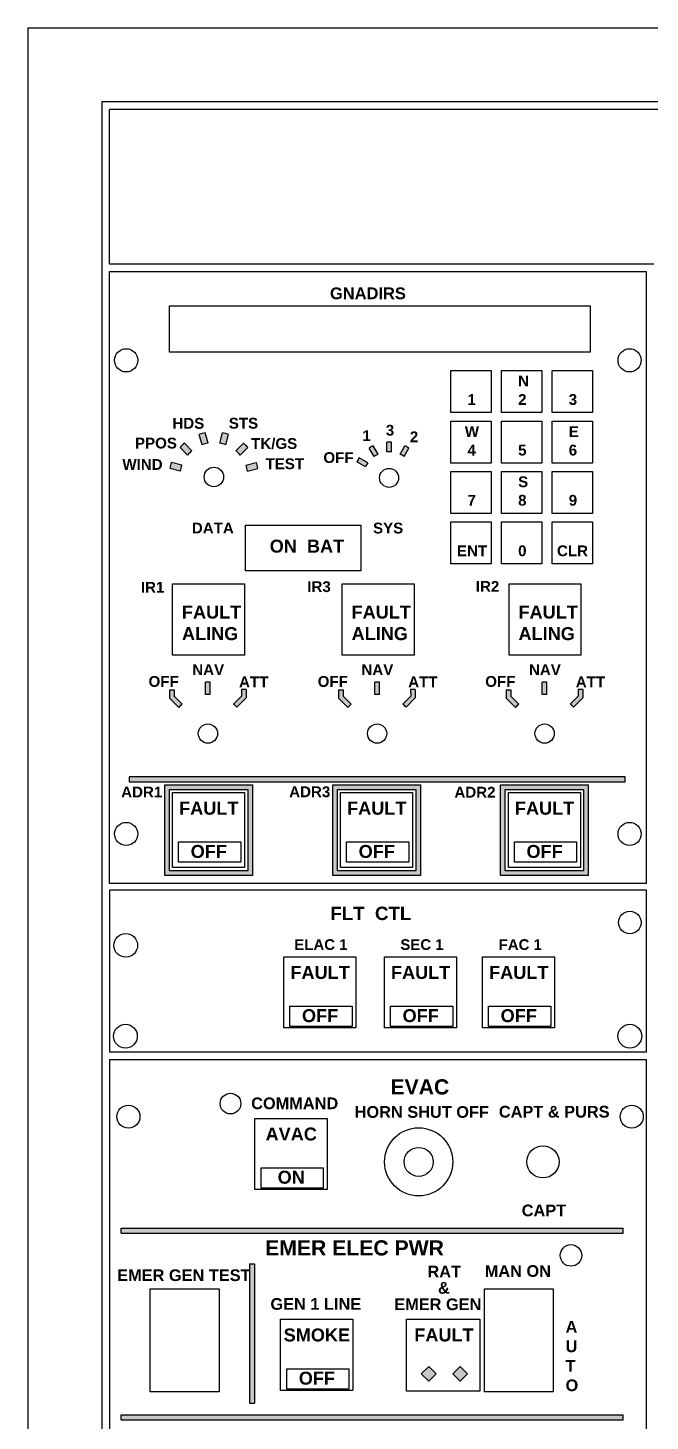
# Model space of a CAD drawing. Header units: millimetres. Extents: x -710 to 7903, y -55 to 3601.
# Drawn here: x 2195 to 2363, y 1611.2 to 1987.4 of the extents above; entities that cross this region are included whole.
import ezdxf

# ---------------------------------------------------------------- set-up
doc = ezdxf.new("R2010")
doc.units = ezdxf.units.MM
doc.styles.get("Standard").update_dxf_attribs({"font": 'sanss___.ttf'})

msp = doc.modelspace()

# ---------------------------------------------------------------- hatches: boundary and pattern name
h = msp.add_hatch(color=1)
edge = h.paths.add_edge_path()
edge.add_arc((2245.25, 1866.14), 12.12, 161.0554, 168.9446)
edge.add_line((2233.36, 1868.46), (2236.14, 1867.71))
edge.add_arc((2245.25, 1866.14), 9.24, 159.826, 170.174, ccw=False)
edge.add_line((2236.57, 1869.32), (2233.79, 1870.07))
edge = h.paths.add_edge_path()
edge.add_arc((2245.25, 1866.14), 12.12, 131.0554, 138.9446)
edge.add_line((2236.11, 1874.09), (2238.15, 1872.05))
edge.add_arc((2245.25, 1866.14), 9.24, 129.826, 140.174, ccw=False)
edge.add_line((2239.33, 1873.23), (2237.29, 1875.27))
edge = h.paths.add_edge_path()
edge.add_arc((2245.25, 1866.14), 12.12, 41.0554, 48.9446)
edge.add_line((2253.21, 1875.27), (2251.17, 1873.23))
edge.add_arc((2245.25, 1866.14), 9.24, 39.826, 50.174, ccw=False)
edge.add_line((2252.35, 1872.05), (2254.39, 1874.09))
edge = h.paths.add_edge_path()
edge.add_arc((2245.25, 1866.14), 12.12, 71.0554, 78.9446)
edge.add_line((2247.57, 1878.03), (2246.83, 1875.24))
edge.add_arc((2245.25, 1866.14), 9.24, 69.826, 80.174, ccw=False)
edge.add_line((2248.44, 1874.81), (2249.18, 1877.6))
edge = h.paths.add_edge_path()
edge.add_arc((2245.25, 1866.14), 12.12, 101.0554, 108.9446)
edge.add_line((2241.32, 1877.6), (2242.06, 1874.81))
edge.add_arc((2245.25, 1866.14), 9.24, 99.826, 110.174, ccw=False)
edge.add_line((2243.67, 1875.24), (2242.93, 1878.03))
edge = h.paths.add_edge_path()
edge.add_arc((2245.25, 1866.14), 12.12, 11.0554, 18.9446)
edge.add_line((2256.71, 1870.07), (2253.92, 1869.32))
edge.add_arc((2245.25, 1866.14), 9.24, 9.826, 20.174, ccw=False)
edge.add_line((2254.36, 1867.71), (2257.14, 1868.46))
edge = h.paths.add_edge_path()
edge.add_line((2289.58, 1872.29), (2288.26, 1874.57))
edge.add_arc((2292.55, 1865.89), 9.68, 116.2987, 123.7013)
edge.add_line((2287.18, 1873.95), (2288.5, 1871.67))
edge.add_arc((2292.55, 1865.89), 7.05, 114.9162, 125.0838, ccw=False)
edge = h.paths.add_edge_path()
edge.add_line((2286.78, 1869.95), (2284.5, 1871.27))
edge.add_arc((2292.55, 1865.89), 9.68, 146.2987, 153.7013)
edge.add_line((2283.87, 1870.18), (2286.15, 1868.86))
edge.add_arc((2292.55, 1865.89), 7.05, 144.9162, 155.0838, ccw=False)
edge = h.paths.add_edge_path()
edge.add_line((2296.61, 1871.67), (2297.93, 1873.95))
edge.add_arc((2292.55, 1865.89), 9.68, 56.2987, 63.7013)
edge.add_line((2296.84, 1874.57), (2295.52, 1872.29))
edge.add_arc((2292.55, 1865.89), 7.05, 54.9162, 65.0838, ccw=False)
edge = h.paths.add_edge_path()
edge.add_line((2291.93, 1872.92), (2291.93, 1875.56))
edge.add_arc((2292.55, 1865.89), 9.68, 86.2987, 93.7013, ccw=False)
edge.add_line((2293.18, 1875.56), (2293.18, 1872.92))
edge.add_arc((2292.55, 1865.89), 7.05, 84.9162, 95.0838)
h = msp.add_hatch(color=1)
h.paths.add_polyline_path([(2322.65, 1783.04), (2346.33, 1783.04), (2346.33, 1758.56), (2322.65, 1758.56)])
h.paths.add_polyline_path([(2323.9, 1781.79), (2345.08, 1781.79), (2345.08, 1759.81), (2323.9, 1759.81)], flags=16)
h.paths.add_polyline_path([(2277.34, 1783.04), (2301.01, 1783.04), (2301.01, 1758.56), (2277.34, 1758.56)])
h.paths.add_polyline_path([(2278.59, 1781.79), (2299.76, 1781.79), (2299.76, 1759.81), (2278.59, 1759.81)], flags=16)
h.paths.add_polyline_path([(2231.98, 1783.04), (2255.66, 1783.04), (2255.66, 1758.56), (2231.98, 1758.56)])
h.paths.add_polyline_path([(2233.23, 1781.79), (2254.41, 1781.79), (2254.41, 1759.81), (2233.23, 1759.81)], flags=16)
edge = h.paths.add_edge_path()
edge.add_line((2233.26, 1808.67), (2234.51, 1808.67))
edge.add_line((2234.51, 1808.67), (2234.51, 1806.95))
edge.add_line((2234.51, 1806.95), (2236.66, 1804.78))
edge.add_arc((2243.64, 1796.86), 10.56, 131.3658, 138.1552)
edge.add_line((2235.78, 1803.9), (2233.26, 1806.44))
edge.add_line((2233.26, 1806.44), (2233.26, 1808.67))
edge = h.paths.add_edge_path()
edge.add_line((2243.02, 1807.4), (2243.02, 1810.75))
edge.add_arc((2243.64, 1796.86), 13.9, 87.4229, 92.5771, ccw=False)
edge.add_line((2244.27, 1810.75), (2244.27, 1807.4))
edge.add_arc((2243.64, 1796.86), 10.56, 86.6053, 93.3947)
edge = h.paths.add_edge_path()
edge.add_arc((2243.64, 1796.86), 10.56, 42.1651, 48.9544)
edge.add_line((2250.57, 1804.82), (2252.71, 1807))
edge.add_line((2252.71, 1807), (2252.7, 1808.72))
edge.add_line((2252.7, 1808.72), (2253.95, 1808.73))
edge.add_line((2253.95, 1808.73), (2253.97, 1806.5))
edge.add_line((2253.97, 1806.5), (2251.47, 1803.95))
edge = h.paths.add_edge_path()
edge.add_line((2278.94, 1808.67), (2280.19, 1808.67))
edge.add_line((2280.19, 1808.67), (2280.19, 1806.95))
edge.add_line((2280.19, 1806.95), (2282.34, 1804.78))
edge.add_arc((2289.32, 1796.86), 10.56, 131.3658, 138.1552)
edge.add_line((2281.45, 1803.9), (2278.94, 1806.44))
edge.add_line((2278.94, 1806.44), (2278.94, 1808.67))
edge = h.paths.add_edge_path()
edge.add_line((2288.69, 1807.4), (2288.69, 1810.75))
edge.add_arc((2289.32, 1796.86), 13.9, 87.4229, 92.5771, ccw=False)
edge.add_line((2289.94, 1810.75), (2289.94, 1807.4))
edge.add_arc((2289.32, 1796.86), 10.56, 86.6053, 93.3947)
edge = h.paths.add_edge_path()
edge.add_arc((2289.32, 1796.86), 10.56, 42.1651, 48.9544)
edge.add_line((2296.25, 1804.82), (2298.39, 1807))
edge.add_line((2298.39, 1807), (2298.38, 1808.72))
edge.add_line((2298.38, 1808.72), (2299.63, 1808.73))
edge.add_line((2299.63, 1808.73), (2299.64, 1806.5))
edge.add_line((2299.64, 1806.5), (2297.14, 1803.95))
edge = h.paths.add_edge_path()
edge.add_arc((2334.54, 1796.86), 10.56, 131.3658, 138.1552)
edge.add_line((2326.68, 1803.9), (2324.17, 1806.44))
edge.add_line((2324.17, 1806.44), (2324.17, 1808.67))
edge.add_line((2324.17, 1808.67), (2325.42, 1808.67))
edge.add_line((2325.42, 1808.67), (2325.42, 1806.95))
edge.add_line((2325.42, 1806.95), (2327.57, 1804.78))
edge = h.paths.add_edge_path()
edge.add_arc((2334.54, 1796.86), 13.9, 87.4229, 92.5771)
edge.add_line((2333.92, 1810.75), (2333.92, 1807.4))
edge.add_arc((2334.54, 1796.86), 10.56, 86.6053, 93.3947, ccw=False)
edge.add_line((2335.17, 1807.4), (2335.17, 1810.75))
edge = h.paths.add_edge_path()
edge.add_line((2344.86, 1808.73), (2343.61, 1808.72))
edge.add_line((2343.61, 1808.72), (2343.62, 1807))
edge.add_line((2343.62, 1807), (2341.48, 1804.82))
edge.add_arc((2334.54, 1796.86), 10.56, 42.1651, 48.9544, ccw=False)
edge.add_line((2342.37, 1803.95), (2344.87, 1806.5))
edge.add_line((2344.87, 1806.5), (2344.86, 1808.73))
for points in [[(2222.36, 1783.79), (2356.33, 1783.79), (2356.33, 1785.15), (2222.36, 1785.15)], [(2355.79, 1662.02), (2355.79, 1663.35), (2220.24, 1663.35), (2220.24, 1662.02)], [(2254.86, 1653.71), (2256.19, 1653.71), (2256.19, 1616.12), (2254.86, 1616.12)], [(2220.24, 1611.61), (2220.24, 1612.95), (2355.79, 1612.95), (2355.79, 1611.61)]]:
    msp.add_hatch(color=1).paths.add_polyline_path(points)
h = msp.add_hatch(color=1)
h.paths.add_polyline_path([(2303.26, 1626.03), (2301.26, 1624.04), (2303.26, 1622.04), (2305.25, 1624.04)])
h.paths.add_polyline_path([(2311.74, 1622.04), (2313.74, 1624.04), (2311.74, 1626.03), (2309.74, 1624.04)])

# ---------------------------------------------------------------- linework, layer by layer
at = {"color": 5}
for p, q in [((2195.03, 1987.37), (2195.03, 1404.61)), ((2195.03, 1987.37), (2858.03, 1987.37)), ((2215.03, 1967.37), (2215.03, 1417.02)), ((2838.03, 1967.37), (2215.03, 1967.37)), ((2217.03, 1923.62), (2217.03, 1965.37)), ((2689.09, 1965.37), (2217.03, 1965.37)), ((2364.03, 1923.62), (2217.03, 1923.62)), ((2362.03, 1756.35), (2362.03, 1921.62)), ((2217.03, 1754.6), (2217.03, 1710.82)), ((2362.04, 1754.6), (2217.03, 1754.6)), ((2362.03, 1710.82), (2362.03, 1754.6)), ((2362.03, 1710.82), (2217.03, 1710.82)), ((2362.03, 1708.82), (2217.03, 1708.82)), ((2217.03, 1708.82), (2217.03, 1418.26)), ((2362.03, 1351.79), (2362.03, 1708.82))]:
    msp.add_line(p, q, dxfattribs=at)
at = {"color": 1}
for p, q in [((2242.06, 1874.81), (2241.32, 1877.6)), ((2243.67, 1875.24), (2242.93, 1878.03)), ((2246.83, 1875.24), (2247.57, 1878.03)), ((2248.44, 1874.81), (2249.18, 1877.6)), ((2238.15, 1872.05), (2236.11, 1874.09)), ((2239.33, 1873.23), (2237.29, 1875.27)), ((2251.17, 1873.23), (2253.21, 1875.27)), ((2252.35, 1872.05), (2254.39, 1874.09)), ((2288.5, 1871.67), (2287.18, 1873.95)), ((2289.58, 1872.29), (2288.26, 1874.57)), ((2291.93, 1872.92), (2291.93, 1875.56)), ((2293.18, 1872.92), (2293.18, 1875.56)), ((2295.52, 1872.29), (2296.84, 1874.57)), ((2296.61, 1871.67), (2297.93, 1873.95)), ((2236.57, 1869.32), (2233.79, 1870.07)), ((2253.92, 1869.32), (2256.71, 1870.07)), ((2286.15, 1868.86), (2283.87, 1870.18)), ((2286.78, 1869.95), (2284.5, 1871.27)), ((2236.14, 1867.71), (2233.36, 1868.46)), ((2254.36, 1867.71), (2257.14, 1868.46)), ((2243.02, 1807.4), (2243.02, 1810.75)), ((2244.27, 1807.4), (2244.27, 1810.75)), ((2288.69, 1807.4), (2288.69, 1810.75)), ((2289.94, 1807.4), (2289.94, 1810.75)), ((2333.92, 1807.4), (2333.92, 1810.75)), ((2335.17, 1807.4), (2335.17, 1810.75)), ((2233.26, 1808.67), (2233.26, 1806.44)), ((2233.26, 1808.67), (2234.51, 1808.67)), ((2235.78, 1803.9), (2233.26, 1806.44)), ((2234.51, 1808.67), (2234.51, 1806.95)), ((2236.66, 1804.78), (2234.51, 1806.95)), ((2250.57, 1804.82), (2252.71, 1807)), ((2251.47, 1803.95), (2253.97, 1806.5)), ((2253.95, 1808.73), (2252.7, 1808.72)), ((2252.7, 1808.72), (2252.71, 1807)), ((2253.95, 1808.73), (2253.97, 1806.5)), ((2278.94, 1808.67), (2278.94, 1806.44)), ((2278.94, 1808.67), (2280.19, 1808.67)), ((2281.45, 1803.9), (2278.94, 1806.44)), ((2280.19, 1808.67), (2280.19, 1806.95)), ((2282.34, 1804.78), (2280.19, 1806.95)), ((2296.25, 1804.82), (2298.39, 1807)), ((2297.14, 1803.95), (2299.64, 1806.5)), ((2299.63, 1808.73), (2298.38, 1808.72)), ((2298.38, 1808.72), (2298.39, 1807)), ((2299.63, 1808.73), (2299.64, 1806.5)), ((2324.17, 1808.67), (2324.17, 1806.44)), ((2324.17, 1808.67), (2325.42, 1808.67)), ((2326.68, 1803.9), (2324.17, 1806.44)), ((2325.42, 1808.67), (2325.42, 1806.95)), ((2327.57, 1804.78), (2325.42, 1806.95)), ((2341.48, 1804.82), (2343.62, 1807)), ((2342.37, 1803.95), (2344.87, 1806.5)), ((2344.86, 1808.73), (2343.61, 1808.72)), ((2343.61, 1808.72), (2343.62, 1807)), ((2344.86, 1808.73), (2344.87, 1806.5)), ((2220.24, 1663.35), (2355.79, 1663.35)), ((2220.24, 1662.02), (2220.24, 1663.35)), ((2355.79, 1662.02), (2355.79, 1663.35)), ((2220.24, 1662.02), (2355.79, 1662.02)), ((2254.86, 1653.71), (2254.86, 1616.12)), ((2254.86, 1653.71), (2256.19, 1653.71)), ((2256.19, 1653.71), (2256.19, 1616.12)), ((2303.26, 1626.03), (2301.26, 1624.04)), ((2303.26, 1626.03), (2305.25, 1624.04)), ((2311.74, 1626.03), (2309.74, 1624.04)), ((2311.74, 1626.03), (2313.74, 1624.04)), ((2301.26, 1624.04), (2303.26, 1622.04)), ((2305.25, 1624.04), (2303.26, 1622.04)), ((2309.74, 1624.04), (2311.74, 1622.04)), ((2313.74, 1624.04), (2311.74, 1622.04)), ((2254.86, 1616.12), (2256.19, 1616.12)), ((2220.24, 1612.95), (2355.79, 1612.95)), ((2220.24, 1611.61), (2220.24, 1612.95)), ((2220.24, 1611.61), (2355.79, 1611.61)), ((2355.79, 1611.61), (2355.79, 1612.95))]:
    msp.add_line(p, q, dxfattribs=at)
at = {"color": 5}
msp.add_lwpolyline([(2362.03, 1756.35), (2217.03, 1756.35), (2217.03, 1921.62), (2362.03, 1921.62)], dxfattribs=at)
for points in [[(2233.25, 1912.37), (2346.81, 1912.37), (2346.81, 1899.81), (2233.25, 1899.81)], [(2309.25, 1894.83), (2320.14, 1894.83), (2320.14, 1883.49), (2309.25, 1883.49)], [(2322.92, 1894.83), (2333.8, 1894.83), (2333.8, 1883.49), (2322.92, 1883.49)], [(2336.58, 1894.83), (2347.47, 1894.83), (2347.47, 1883.49), (2336.58, 1883.49)], [(2309.25, 1881.18), (2320.14, 1881.18), (2320.14, 1869.83), (2309.25, 1869.83)], [(2322.92, 1881.18), (2333.8, 1881.18), (2333.8, 1869.83), (2322.92, 1869.83)], [(2336.58, 1881.18), (2347.47, 1881.18), (2347.47, 1869.83), (2336.58, 1869.83)], [(2309.25, 1867.64), (2320.14, 1867.64), (2320.14, 1856.3), (2309.25, 1856.3)], [(2322.92, 1867.64), (2333.8, 1867.64), (2333.8, 1856.3), (2322.92, 1856.3)], [(2336.58, 1867.64), (2347.47, 1867.64), (2347.47, 1856.3), (2336.58, 1856.3)], [(2253.75, 1853.13), (2284.97, 1853.13), (2284.97, 1840.83), (2253.75, 1840.83)], [(2309.25, 1853.98), (2320.14, 1853.98), (2320.14, 1842.64), (2309.25, 1842.64)], [(2322.92, 1853.98), (2333.8, 1853.98), (2333.8, 1842.64), (2322.92, 1842.64)], [(2336.58, 1853.98), (2347.47, 1853.98), (2347.47, 1842.64), (2336.58, 1842.64)], [(2234.1, 1837.25), (2253.49, 1837.25), (2253.49, 1817.98), (2234.1, 1817.98)], [(2279.9, 1837.25), (2299.29, 1837.25), (2299.29, 1817.98), (2279.9, 1817.98)], [(2324.96, 1837.25), (2344.35, 1837.25), (2344.35, 1817.98), (2324.96, 1817.98)], [(2234.09, 1780.93), (2253.54, 1780.93), (2253.54, 1760.67), (2234.09, 1760.67)], [(2279.45, 1780.93), (2298.9, 1780.93), (2298.9, 1760.67), (2279.45, 1760.67)], [(2324.77, 1780.93), (2344.22, 1780.93), (2344.22, 1760.67), (2324.77, 1760.67)], [(2264.15, 1736.6), (2283.6, 1736.6), (2283.6, 1717.38), (2264.15, 1717.38)], [(2291.31, 1736.6), (2310.75, 1736.6), (2310.75, 1717.38), (2291.31, 1717.38)], [(2317.79, 1736.6), (2337.23, 1736.6), (2337.23, 1717.38), (2317.79, 1717.38)], [(2256.35, 1692.98), (2275.8, 1692.98), (2275.8, 1673.76), (2256.35, 1673.76)], [(2228.09, 1646.97), (2246.65, 1646.97), (2246.65, 1619.19), (2228.09, 1619.19)], [(2318.3, 1646.97), (2336.87, 1646.97), (2336.87, 1619.19), (2318.3, 1619.19)], [(2263.28, 1638.73), (2282.73, 1638.73), (2282.73, 1619.51), (2263.28, 1619.51)], [(2297.24, 1638.73), (2317.04, 1638.73), (2317.04, 1619.32), (2297.24, 1619.32)]]:
    msp.add_lwpolyline(points, close=True, dxfattribs=at)
at = {"color": 1}
for points in [[(2222.36, 1783.79), (2356.33, 1783.79), (2356.33, 1785.15), (2222.36, 1785.15)], [(2231.98, 1783.04), (2255.66, 1783.04), (2255.66, 1758.56), (2231.98, 1758.56)], [(2277.34, 1783.04), (2301.01, 1783.04), (2301.01, 1758.56), (2277.34, 1758.56)], [(2322.65, 1783.04), (2346.33, 1783.04), (2346.33, 1758.56), (2322.65, 1758.56)], [(2233.23, 1781.79), (2254.41, 1781.79), (2254.41, 1759.81), (2233.23, 1759.81)], [(2278.59, 1781.79), (2299.76, 1781.79), (2299.76, 1759.81), (2278.59, 1759.81)], [(2323.9, 1781.79), (2345.08, 1781.79), (2345.08, 1759.81), (2323.9, 1759.81)], [(2235.73, 1767.61), (2252.51, 1767.61), (2252.51, 1762.12), (2235.73, 1762.12)], [(2281.08, 1767.61), (2297.86, 1767.61), (2297.86, 1762.12), (2281.08, 1762.12)], [(2326.4, 1767.61), (2343.18, 1767.61), (2343.18, 1762.12), (2326.4, 1762.12)], [(2265.78, 1723.29), (2282.56, 1723.29), (2282.56, 1717.79), (2265.78, 1717.79)], [(2292.94, 1723.29), (2309.72, 1723.29), (2309.72, 1717.79), (2292.94, 1717.79)], [(2319.42, 1723.29), (2336.2, 1723.29), (2336.2, 1717.79), (2319.42, 1717.79)], [(2257.99, 1679.66), (2274.76, 1679.66), (2274.76, 1674.17), (2257.99, 1674.17)], [(2264.92, 1625.41), (2281.7, 1625.41), (2281.7, 1619.92), (2264.92, 1619.92)]]:
    msp.add_lwpolyline(points, close=True, dxfattribs=at)
for centre, radius in [((2221.57, 1897.62), 3.13), ((2357.49, 1897.62), 3.13), ((2221.57, 1769.76), 3.13), ((2357.49, 1769.76), 3.13), ((2357.55, 1745.87), 3.03), ((2221.45, 1739.68), 3.2), ((2221.38, 1715.17), 3.2), ((2357.55, 1715.17), 3.2), ((2222.16, 1693.44), 3.12), ((2249.74, 1696.97), 2.79), ((2358.06, 1693.44), 3.12), ((2334.1, 1681.23), 4.34), ((2341.66, 1655.98), 2.91)]:
    msp.add_circle(centre, radius)
for centre, radius in [((2245.25, 1866.14), 2.63), ((2292.55, 1865.89), 2.57), ((2300.55, 1681.23), 9.2)]:
    msp.add_circle(centre, radius, dxfattribs=at)
at = {"color": 5}
for centre, radius in [((2243.64, 1796.86), 2.6), ((2289.32, 1796.86), 2.6), ((2334.54, 1796.86), 2.6), ((2300.55, 1681.23), 3.92)]:
    msp.add_circle(centre, radius, dxfattribs=at)
at = {"color": 1}
for centre, radius, start, end in [((2245.25, 1866.14), 12.12, 101.0554, 108.9446), ((2245.25, 1866.14), 12.12, 71.0554, 78.9446), ((2245.25, 1866.14), 12.12, 131.0554, 138.9446), ((2245.25, 1866.14), 9.24, 129.826, 140.174), ((2245.25, 1866.14), 9.24, 99.826, 110.174), ((2245.25, 1866.14), 9.24, 69.826, 80.174), ((2245.25, 1866.14), 9.24, 39.826, 50.174), ((2245.25, 1866.14), 12.12, 41.0554, 48.9446), ((2292.55, 1865.89), 9.68, 116.2987, 123.7013), ((2292.55, 1865.89), 9.68, 86.2987, 93.7013), ((2292.55, 1865.89), 9.68, 56.2987, 63.7013), ((2245.25, 1866.14), 12.12, 161.0554, 168.9446), ((2245.25, 1866.14), 12.12, 11.0554, 18.9446), ((2292.55, 1865.89), 9.68, 146.2987, 153.7013), ((2292.55, 1865.89), 7.05, 144.9162, 155.0838), ((2292.55, 1865.89), 7.05, 114.9162, 125.0838), ((2292.55, 1865.89), 7.05, 84.9162, 95.0838), ((2292.55, 1865.89), 7.05, 54.9162, 65.0838), ((2245.25, 1866.14), 9.24, 159.826, 170.174), ((2245.25, 1866.14), 9.24, 9.826, 20.174), ((2243.64, 1796.86), 13.9, 87.4229, 92.5771), ((2289.32, 1796.86), 13.9, 87.4229, 92.5771), ((2334.54, 1796.86), 13.9, 87.4229, 92.5771), ((2243.64, 1796.86), 10.56, 86.6053, 93.3947), ((2289.32, 1796.86), 10.56, 86.6053, 93.3947), ((2334.54, 1796.86), 10.56, 86.6053, 93.3947), ((2243.64, 1796.86), 10.56, 131.3658, 138.1552), ((2243.64, 1796.86), 10.56, 42.1651, 48.9544), ((2289.32, 1796.86), 10.56, 131.3658, 138.1552), ((2289.32, 1796.86), 10.56, 42.1651, 48.9544), ((2334.54, 1796.86), 10.56, 131.3658, 138.1552), ((2334.54, 1796.86), 10.56, 42.1651, 48.9544)]:
    msp.add_arc(centre, radius, start, end, dxfattribs=at)

# ---------------------------------------------------------------- texts
for s, insert, char_height, width, attachment_point in [('{\\fSansSerif|b1|i0|c2|p2;GNADIRS}', (2276.6, 1917.3), 3.1798, 29.3507, 1), ('{\\fSansSerif|b1|i0|c2|p2;N}', (2327.39, 1893.5), 2.9174, 3.4697, 1), ('{\\fSansSerif|b1|i0|c2|p2;1}', (2313.73, 1888.5), 2.9174, 3.4036, 1), ('{\\fSansSerif|b1|i0|c2|p2;2}', (2327.39, 1888.5), 2.9174, 3.4697, 1), ('{\\fSansSerif|b1|i0|c2|p2;3}', (2341.06, 1888.5), 2.9174, 13.4704, 1), ('{\\fSansSerif|b1|i0|c2|p2;HDS}', (2234.05, 1882.07), 2.9174, 13.4704, 1), ('{\\fSansSerif|b1|i0|c2|p2;STS}', (2249.28, 1882.1), 2.9174, 13.4704, 1), ('{\\fSansSerif|b1|i0|c2|p2;1}', (2285.35, 1878.74), 2.9174, 13.4704, 1), ('{\\fSansSerif|b1|i0|c2|p2;3}', (2291.67, 1880.2), 2.9174, 13.4704, 1), ('{\\fSansSerif|b1|i0|c2|p2;2}', (2298.17, 1878.43), 2.9174, 13.4704, 1), ('{\\fSansSerif|b1|i0|c2|p2;W}', (2313, 1879.84), 2.9174, 3.6958, 1), ('{\\fSansSerif|b1|i0|c2|p2;E}', (2341.06, 1879.84), 2.9174, 3.3411, 1), ('{\\fSansSerif|b1|i0|c2|p2;PPOS}', (2223.95, 1876.73), 2.9174, 13.4704, 1), ('{\\fSansSerif|b1|i0|c2|p2;TK/GS}', (2255.3, 1876.62), 2.9174, 13.4704, 1), ('{\\fSansSerif|b1|i0|c2|p2;4}', (2313.73, 1874.84), 2.9174, 3.6958, 1), ('{\\fSansSerif|b1|i0|c2|p2;5}', (2327.39, 1874.84), 2.9174, 3.5671, 1), ('{\\fSansSerif|b1|i0|c2|p2;6}', (2341.06, 1874.84), 2.9174, 3.3411, 1), ('{\\fSansSerif|b1|i0|c2|p2;WIND}', (2220.55, 1870.96), 2.9174, 13.4705, 1), ('{\\fSansSerif|b1|i0|c2|p2;TEST}', (2259.18, 1871.15), 2.9174, 13.4704, 1), ('{\\fSansSerif|b1|i0|c2|p2;OFF}', (2274.82, 1872.82), 2.9174, 13.4704, 1), ('{\\fSansSerif|b1|i0|c2|p2;S}', (2327.39, 1866.3), 2.9174, 3.4697, 1), ('{\\fSansSerif|b1|i0|c2|p2;7}', (2313.73, 1861.3), 2.9174, 3.9879, 1), ('{\\fSansSerif|b1|i0|c2|p2;8}', (2327.39, 1861.3), 2.9174, 3.4697, 1), ('{\\fSansSerif|b1|i0|c2|p2;9}', (2341.06, 1861.3), 2.9174, 3.5358, 1), ('{\\fSansSerif|b1|i0|c2|p2;DATA}', (2239.31, 1853.81), 2.9174, 13.4704, 1), ('{\\fSansSerif|b1|i0|c2|p2;SYS}', (2288.22, 1853.8), 2.9174, 13.4704, 1), ('{\\fSansSerif|b1|i0|c2|p2;ON  BAT}', (2260.33, 1849.2), 3.5, 20.9703, 1), ('{\\fSansSerif|b1|i0|c2|p2;ENT}', (2310.88, 1847.65), 2.9174, 7.5904, 1), ('{\\fSansSerif|b1|i0|c2|p2;0}', (2327.39, 1847.65), 2.9174, 3.7614, 1), ('{\\fSansSerif|b1|i0|c2|p2;CLR}', (2337.88, 1847.65), 2.9174, 4.0222, 1), ('{\\fSansSerif|b1|i0|c2|p2;IR1}', (2225.54, 1837.82), 2.9174, 13.4704, 1), ('{\\fSansSerif|b1|i0|c2|p2;IR3}', (2270.47, 1837.98), 2.9174, 13.4704, 1), ('{\\fSansSerif|b1|i0|c2|p2;IR2}', (2315.97, 1838.05), 2.9174, 13.4704, 1), ('{\\fSansSerif|b1|i0|c2|p2;FAULT\\PALING}', (2236.63, 1831.42), 3.5, 20.9703, 1), ('{\\fSansSerif|b1|i0|c2|p2;FAULT\\PALING}', (2282.43, 1831.42), 3.5, 20.9703, 1), ('{\\fSansSerif|b1|i0|c2|p2;FAULT\\PALING}', (2327.49, 1831.42), 3.5, 20.9703, 1), ('{\\fSansSerif|b1|i0|c2|p2;NAV}', (2239.42, 1815.56), 2.9174, 13.4704, 1), ('{\\fSansSerif|b1|i0|c2|p2;NAV}', (2285.09, 1815.56), 2.9174, 13.4704, 1), ('{\\fSansSerif|b1|i0|c2|p2;NAV}', (2330.32, 1815.56), 2.9174, 13.4704, 1), ('{\\fSansSerif|b1|i0|c2|p2;OFF}', (2227.61, 1812.39), 2.9174, 13.4704, 1), ('{\\fSansSerif|b1|i0|c2|p2;ATT}', (2252.04, 1812.27), 2.9174, 13.4704, 1), ('{\\fSansSerif|b1|i0|c2|p2;OFF}', (2273.28, 1812.39), 2.9174, 13.4704, 1), ('{\\fSansSerif|b1|i0|c2|p2;ATT}', (2297.72, 1812.27), 2.9174, 13.4704, 1), ('{\\fSansSerif|b1|i0|c2|p2;OFF}', (2318.51, 1812.39), 2.9174, 13.4704, 1), ('{\\fSansSerif|b1|i0|c2|p2;ATT}', (2342.95, 1812.27), 2.9174, 13.4704, 1), ('{\\fSansSerif|b1|i0|c2|p2;ADR1}', (2220.22, 1782.54), 2.9174, 13.4704, 1), ('{\\fSansSerif|b1|i0|c2|p2;ADR3}', (2265.58, 1782.6), 2.9174, 13.4704, 1), ('{\\fSansSerif|b1|i0|c2|p2;ADR2}', (2310.19, 1782.49), 2.9174, 13.4704, 1), ('{\\fSansSerif|b1|i0|c2|p2;FAULT\\P\\POFF}', (2243.87, 1778.46), 3.5, 20.9703, 2), ('{\\fSansSerif|b1|i0|c2|p2;FAULT\\P\\POFF}', (2289.22, 1778.46), 3.5, 20.9703, 2), ('{\\fSansSerif|b1|i0|c2|p2;FAULT\\P\\POFF}', (2334.54, 1778.46), 3.5, 20.9703, 2), ('{\\fSansSerif|b1|i0|c2|p2;FLT  CTL}', (2276.69, 1750.13), 3.6134, 26.7649, 1), ('{\\fSansSerif|b1|i0|c2|p2;ELAC 1}', (2266.97, 1741.35), 2.8907, 18.3312, 1), ('{\\fSansSerif|b1|i0|c2|p2;SEC 1}', (2295.6, 1741.35), 2.8907, 18.3312, 1), ('{\\fSansSerif|b1|i0|c2|p2;FAC 1}', (2322.14, 1741.34), 2.8907, 18.3312, 1), ('{\\fSansSerif|b1|i0|c2|p2;FAULT\\P\\POFF}', (2273.92, 1734.13), 3.5, 20.9703, 2), ('{\\fSansSerif|b1|i0|c2|p2;FAULT\\P\\POFF}', (2301.08, 1734.13), 3.5, 20.9703, 2), ('{\\fSansSerif|b1|i0|c2|p2;FAULT\\P\\POFF}', (2327.56, 1734.13), 3.5, 20.9703, 2), ('{\\fSansSerif|b1|i0|c2|p2;EVAC}', (2292.92, 1703.53), 4.0917, 18.28, 1), ('{\\fSansSerif|b1|i0|c2|p2;COMMAND}', (2255.32, 1698.62), 3.1564, 22.9665, 1), ('{\\fSansSerif|b1|i0|c2|p2;HORN SHUT OFF}', (2283.26, 1696.29), 3.1564, 39.8642, 1), ('{\\fSansSerif|b1|i0|c2|p2;CAPT & PURS}', (2322.19, 1696.36), 3.1564, 39.8642, 1), ('{\\fSansSerif|b1|i0|c2|p2;AVAC\\P\\PON}', (2266.13, 1690.51), 3.5, 20.9703, 2), ('{\\fSansSerif|b1|i0|c2|p2;CAPT}', (2328.36, 1669.7), 3.1564, 12.0163, 1), ('{\\fSansSerif|b1|i0|c2|p2;EMER ELEC PWR}', (2259.1, 1660.06), 4.0917, 47.6826, 1), ('{\\fSansSerif|b1|i0|c2|p2;EMER GEN TEST}', (2219.15, 1652.22), 3.1564, 39.8642, 1), ('{\\fSansSerif|b1|i0|c2|p2;RAT}', (2302.91, 1653.21), 3.1564, 39.8642, 1), ('{\\fSansSerif|b1|i0|c2|p2;MAN ON}', (2318.38, 1653.35), 3.1564, 39.8642, 1), ('{\\fSansSerif|b1|i0|c2|p2;&}', (2305.74, 1648.8), 3.1564, 4.6513, 1), ('{\\fSansSerif|b1|i0|c2|p2;GEN 1 LINE}', (2260.52, 1644.45), 3.1564, 39.8642, 1), ('{\\fSansSerif|b1|i0|c2|p2;EMER GEN}', (2293.95, 1644.37), 3.1564, 31.7968, 1), ('{\\fSansSerif|b1|i0|c2|p2;SMOKE\\P\\POFF}', (2273.06, 1636.26), 3.5, 20.9703, 2), ('{\\fSansSerif|b1|i0|c2|p2;FAULT}', (2307.37, 1636.26), 3.5, 20.9703, 2), ('{\\fSansSerif|b1|i0|c2|p2;A\\PU\\PT\\PO}', (2340.2, 1638.28), 3.1564, 3.9635, 1)]:
    msp.add_mtext(s, dxfattribs=dict(at, insert=insert, char_height=char_height, width=width, attachment_point=attachment_point))

doc.saveas('drawing.dxf')
